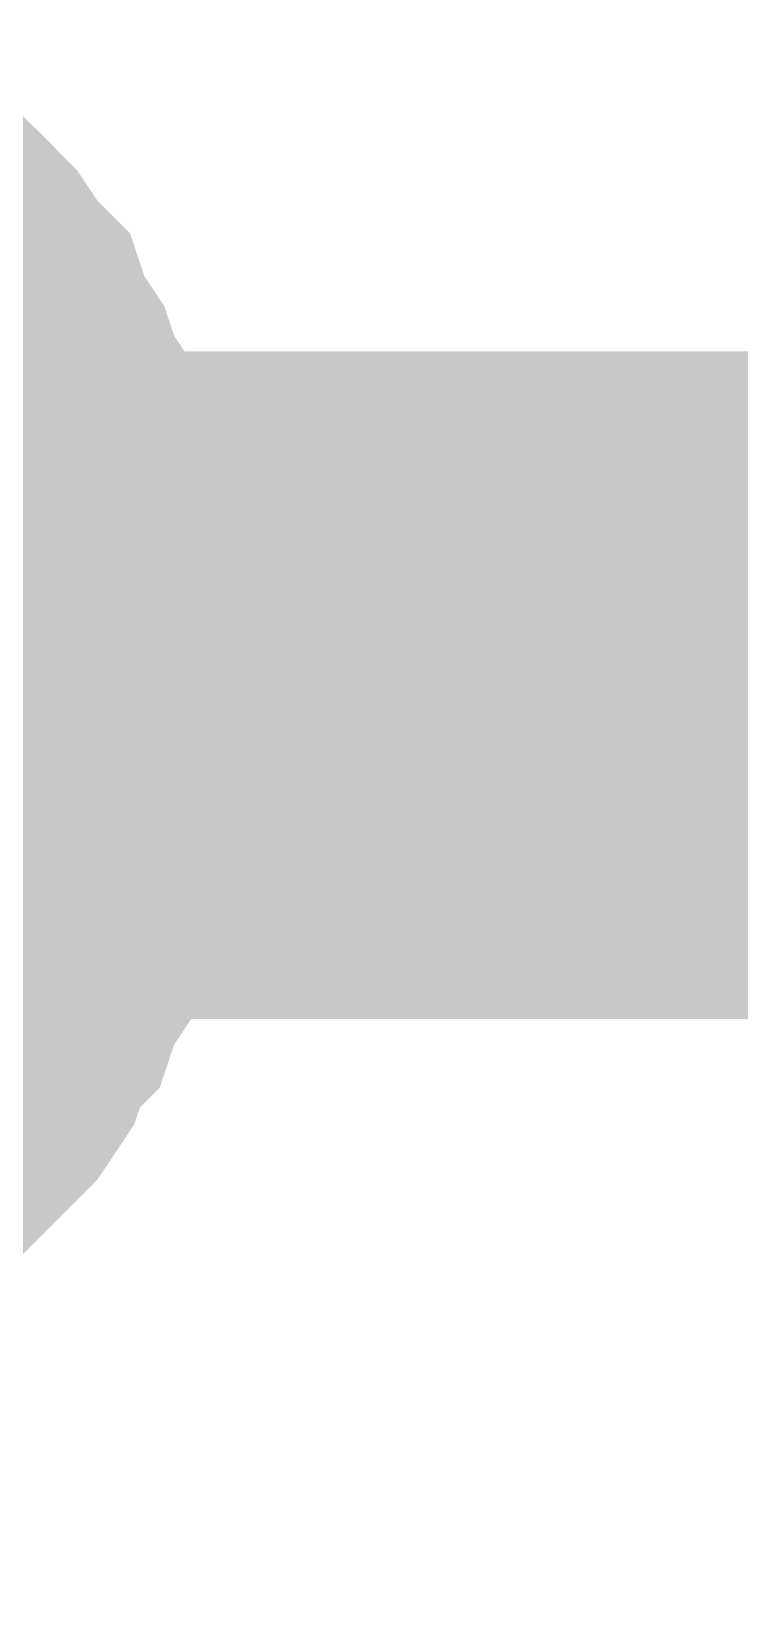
# Model space of a CAD drawing. Header units: inches. Extents: x 0 to 841, y 0 to 594.
# Drawn here: x 98.184 to 98.979, y 363.956 to 365.729 of the extents above; entities that cross this region are included whole.
import ezdxf

# ---------------------------------------------------------------- set-up
doc = ezdxf.new("R2010")
doc.units = ezdxf.units.IN
doc.layers.add('Sheet', color=255, linetype='Continuous')

msp = doc.modelspace()

# ---------------------------------------------------------------- linework, layer by layer
at = {"layer": 'Sheet'}
for points in [[(98.0059, 365.5791, 0.2997, 0.2997, 0), (98.0396, 365.5566, 0.2997, 0.2997, 0), (98.062, 365.5341, 0.2997, 0.2997, 0), (98.0845, 365.5117, 0.2997, 0.2997, 0), (98.1182, 365.478, 0.2997, 0.2997, 0), (98.1406, 365.4443, 0.2997, 0.2997, 0), (98.1631, 365.4218, 0.2997, 0.2997, 0), (98.1743, 365.3882, 0.2997, 0.2997, 0), (98.1968, 365.3545, 0.2997, 0.2997, 0), (98.208, 365.3208, 0.2997, 0.2997, 0), (98.2305, 365.2871, 0.2997, 0.2997, 0), (98.2417, 365.2534, 0.2997, 0.2997, 0), (98.2529, 365.2197, 0.2997, 0.2997, 0), (98.2641, 365.186, 0.2997, 0.2997, 0), (98.2754, 365.1523, 0.2997, 0.2997, 0), (98.2754, 365.1074, 0.2997, 0.2997, 0), (98.2866, 365.0737, 0.2997, 0.2997, 0), (98.2866, 365.0288, 0.2997, 0.2997, 0), (98.2866, 364.9951, 0.2997, 0.2997, 0)], [(98.0059, 365.5791, 0.2997, 0.2997, 0), (98.0396, 365.5566, 0.2997, 0.2997, 0), (98.062, 365.5341, 0.2997, 0.2997, 0), (98.0845, 365.5117, 0.2997, 0.2997, 0), (98.1182, 365.478, 0.2997, 0.2997, 0), (98.1406, 365.4443, 0.2997, 0.2997, 0), (98.1631, 365.4218, 0.2997, 0.2997, 0), (98.1743, 365.3882, 0.2997, 0.2997, 0), (98.1968, 365.3545, 0.2997, 0.2997, 0), (98.208, 365.3208, 0.2997, 0.2997, 0), (98.2305, 365.2871, 0.2997, 0.2997, 0), (98.2417, 365.2534, 0.2997, 0.2997, 0), (98.2529, 365.2197, 0.2997, 0.2997, 0), (98.2641, 365.186, 0.2997, 0.2997, 0), (98.2754, 365.1523, 0.2997, 0.2997, 0), (98.2754, 365.1074, 0.2997, 0.2997, 0), (98.2866, 365.0737, 0.2997, 0.2997, 0), (98.2866, 365.0288, 0.2997, 0.2997, 0), (98.2866, 364.9951, 0.2997, 0.2997, 0)], [(98.0059, 365.5791, 0.2997, 0.2997, 0), (98.0396, 365.5566, 0.2997, 0.2997, 0), (98.062, 365.5341, 0.2997, 0.2997, 0), (98.0845, 365.5117, 0.2997, 0.2997, 0), (98.1182, 365.478, 0.2997, 0.2997, 0), (98.1406, 365.4443, 0.2997, 0.2997, 0), (98.1631, 365.4218, 0.2997, 0.2997, 0), (98.1743, 365.3882, 0.2997, 0.2997, 0), (98.1968, 365.3545, 0.2997, 0.2997, 0), (98.208, 365.3208, 0.2997, 0.2997, 0), (98.2305, 365.2871, 0.2997, 0.2997, 0), (98.2417, 365.2534, 0.2997, 0.2997, 0), (98.2529, 365.2197, 0.2997, 0.2997, 0), (98.2641, 365.186, 0.2997, 0.2997, 0), (98.2754, 365.1523, 0.2997, 0.2997, 0), (98.2754, 365.1074, 0.2997, 0.2997, 0), (98.2866, 365.0737, 0.2997, 0.2997, 0), (98.2866, 365.0288, 0.2997, 0.2997, 0), (98.2866, 364.9951, 0.2997, 0.2997, 0)], [(98.0059, 365.5791, 0.2997, 0.2997, 0), (98.0396, 365.5566, 0.2997, 0.2997, 0), (98.062, 365.5341, 0.2997, 0.2997, 0), (98.0845, 365.5117, 0.2997, 0.2997, 0), (98.1182, 365.478, 0.2997, 0.2997, 0), (98.1406, 365.4443, 0.2997, 0.2997, 0), (98.1631, 365.4218, 0.2997, 0.2997, 0), (98.1743, 365.3882, 0.2997, 0.2997, 0), (98.1968, 365.3545, 0.2997, 0.2997, 0), (98.208, 365.3208, 0.2997, 0.2997, 0), (98.2305, 365.2871, 0.2997, 0.2997, 0), (98.2417, 365.2534, 0.2997, 0.2997, 0), (98.2529, 365.2197, 0.2997, 0.2997, 0), (98.2641, 365.186, 0.2997, 0.2997, 0), (98.2754, 365.1523, 0.2997, 0.2997, 0), (98.2754, 365.1074, 0.2997, 0.2997, 0), (98.2866, 365.0737, 0.2997, 0.2997, 0), (98.2866, 365.0288, 0.2997, 0.2997, 0), (98.2866, 364.9951, 0.2997, 0.2997, 0)], [(98.0059, 365.5791, 0.2997, 0.2997, 0), (98.0396, 365.5566, 0.2997, 0.2997, 0), (98.062, 365.5341, 0.2997, 0.2997, 0), (98.0845, 365.5117, 0.2997, 0.2997, 0), (98.1182, 365.478, 0.2997, 0.2997, 0), (98.1406, 365.4443, 0.2997, 0.2997, 0), (98.1631, 365.4218, 0.2997, 0.2997, 0), (98.1743, 365.3882, 0.2997, 0.2997, 0), (98.1968, 365.3545, 0.2997, 0.2997, 0), (98.208, 365.3208, 0.2997, 0.2997, 0), (98.2305, 365.2871, 0.2997, 0.2997, 0), (98.2417, 365.2534, 0.2997, 0.2997, 0), (98.2529, 365.2197, 0.2997, 0.2997, 0), (98.2641, 365.186, 0.2997, 0.2997, 0), (98.2754, 365.1523, 0.2997, 0.2997, 0), (98.2754, 365.1074, 0.2997, 0.2997, 0), (98.2866, 365.0737, 0.2997, 0.2997, 0), (98.2866, 365.0288, 0.2997, 0.2997, 0), (98.2866, 364.9951, 0.2997, 0.2997, 0)], [(98.1182, 365.478, 0.0991, 0.0991, 0), (98.1406, 365.4443, 0.0991, 0.0991, 0), (98.1631, 365.4218, 0.0991, 0.0991, 0), (98.1743, 365.3882, 0.0991, 0.0991, 0), (98.1968, 365.3545, 0.0991, 0.0991, 0), (98.208, 365.3208, 0.0991, 0.0991, 0), (98.2305, 365.2871, 0.0991, 0.0991, 0), (98.2417, 365.2534, 0.0991, 0.0991, 0), (98.2529, 365.2197, 0.0991, 0.0991, 0), (98.2641, 365.186, 0.0991, 0.0991, 0), (98.2754, 365.1523, 0.0991, 0.0991, 0), (98.2754, 365.1074, 0.0991, 0.0991, 0), (98.2866, 365.0737, 0.0991, 0.0991, 0), (98.2866, 365.0288, 0.0991, 0.0991, 0), (98.2866, 364.9951, 0.0991, 0.0991, 0)], [(98.1182, 365.478, 0.0991, 0.0991, 0), (98.1406, 365.4443, 0.0991, 0.0991, 0), (98.1631, 365.4218, 0.0991, 0.0991, 0), (98.1743, 365.3882, 0.0991, 0.0991, 0), (98.1968, 365.3545, 0.0991, 0.0991, 0), (98.208, 365.3208, 0.0991, 0.0991, 0), (98.2305, 365.2871, 0.0991, 0.0991, 0), (98.2417, 365.2534, 0.0991, 0.0991, 0), (98.2529, 365.2197, 0.0991, 0.0991, 0), (98.2641, 365.186, 0.0991, 0.0991, 0), (98.2754, 365.1523, 0.0991, 0.0991, 0), (98.2754, 365.1074, 0.0991, 0.0991, 0), (98.2866, 365.0737, 0.0991, 0.0991, 0), (98.2866, 365.0288, 0.0991, 0.0991, 0), (98.2866, 364.9951, 0.0991, 0.0991, 0)], [(98.1182, 365.478, 0.0991, 0.0991, 0), (98.1406, 365.4443, 0.0991, 0.0991, 0), (98.1631, 365.4218, 0.0991, 0.0991, 0), (98.1743, 365.3882, 0.0991, 0.0991, 0), (98.1968, 365.3545, 0.0991, 0.0991, 0), (98.208, 365.3208, 0.0991, 0.0991, 0), (98.2305, 365.2871, 0.0991, 0.0991, 0), (98.2417, 365.2534, 0.0991, 0.0991, 0), (98.2529, 365.2197, 0.0991, 0.0991, 0), (98.2641, 365.186, 0.0991, 0.0991, 0), (98.2754, 365.1523, 0.0991, 0.0991, 0), (98.2754, 365.1074, 0.0991, 0.0991, 0), (98.2866, 365.0737, 0.0991, 0.0991, 0), (98.2866, 365.0288, 0.0991, 0.0991, 0), (98.2866, 364.9951, 0.0991, 0.0991, 0)], [(98.1182, 365.478, 0.0991, 0.0991, 0), (98.1406, 365.4443, 0.0991, 0.0991, 0), (98.1631, 365.4218, 0.0991, 0.0991, 0), (98.1743, 365.3882, 0.0991, 0.0991, 0), (98.1968, 365.3545, 0.0991, 0.0991, 0), (98.208, 365.3208, 0.0991, 0.0991, 0), (98.2305, 365.2871, 0.0991, 0.0991, 0), (98.2417, 365.2534, 0.0991, 0.0991, 0), (98.2529, 365.2197, 0.0991, 0.0991, 0), (98.2641, 365.186, 0.0991, 0.0991, 0), (98.2754, 365.1523, 0.0991, 0.0991, 0), (98.2754, 365.1074, 0.0991, 0.0991, 0), (98.2866, 365.0737, 0.0991, 0.0991, 0), (98.2866, 365.0288, 0.0991, 0.0991, 0), (98.2866, 364.9951, 0.0991, 0.0991, 0)], [(98.1182, 365.478, 0.0991, 0.0991, 0), (98.1406, 365.4443, 0.0991, 0.0991, 0), (98.1631, 365.4218, 0.0991, 0.0991, 0), (98.1743, 365.3882, 0.0991, 0.0991, 0), (98.1968, 365.3545, 0.0991, 0.0991, 0), (98.208, 365.3208, 0.0991, 0.0991, 0), (98.2305, 365.2871, 0.0991, 0.0991, 0), (98.2417, 365.2534, 0.0991, 0.0991, 0), (98.2529, 365.2197, 0.0991, 0.0991, 0), (98.2641, 365.186, 0.0991, 0.0991, 0), (98.2754, 365.1523, 0.0991, 0.0991, 0), (98.2754, 365.1074, 0.0991, 0.0991, 0), (98.2866, 365.0737, 0.0991, 0.0991, 0), (98.2866, 365.0288, 0.0991, 0.0991, 0), (98.2866, 364.9951, 0.0991, 0.0991, 0)], [(97.523, 364.9951, 0.7493, 0.7493, 0), (112.5248, 364.9951, 0.7493, 0.7493, 0), (112.5248, 362.4909, 0.7493, 0.7493, 0)], [(98.2866, 364.9951, 0.2997, 0.2997, 0), (98.2866, 364.9502, 0.2997, 0.2997, 0), (98.2866, 364.9165, 0.2997, 0.2997, 0), (98.2754, 364.8828, 0.2997, 0.2997, 0), (98.2754, 364.8379, 0.2997, 0.2997, 0), (98.2641, 364.8042, 0.2997, 0.2997, 0), (98.2529, 364.7705, 0.2997, 0.2997, 0), (98.2417, 364.7256, 0.2997, 0.2997, 0), (98.2305, 364.6919, 0.2997, 0.2997, 0), (98.208, 364.6582, 0.2997, 0.2997, 0), (98.1968, 364.6245, 0.2997, 0.2997, 0), (98.1743, 364.6021, 0.2997, 0.2997, 0), (98.1631, 364.5684, 0.2997, 0.2997, 0), (98.1406, 364.5347, 0.2997, 0.2997, 0), (98.1182, 364.5123, 0.2997, 0.2997, 0), (98.0845, 364.4786, 0.2997, 0.2997, 0), (98.062, 364.4561, 0.2997, 0.2997, 0), (98.0396, 364.4336, 0.2997, 0.2997, 0), (98.0059, 364.4, 0.2997, 0.2997, 0)], [(98.2866, 364.9951, 0.2997, 0.2997, 0), (98.2866, 364.9502, 0.2997, 0.2997, 0), (98.2866, 364.9165, 0.2997, 0.2997, 0), (98.2754, 364.8828, 0.2997, 0.2997, 0), (98.2754, 364.8379, 0.2997, 0.2997, 0), (98.2641, 364.8042, 0.2997, 0.2997, 0), (98.2529, 364.7705, 0.2997, 0.2997, 0), (98.2417, 364.7256, 0.2997, 0.2997, 0), (98.2305, 364.6919, 0.2997, 0.2997, 0), (98.208, 364.6582, 0.2997, 0.2997, 0), (98.1968, 364.6245, 0.2997, 0.2997, 0), (98.1743, 364.6021, 0.2997, 0.2997, 0), (98.1631, 364.5684, 0.2997, 0.2997, 0), (98.1406, 364.5347, 0.2997, 0.2997, 0), (98.1182, 364.5123, 0.2997, 0.2997, 0), (98.0845, 364.4786, 0.2997, 0.2997, 0), (98.062, 364.4561, 0.2997, 0.2997, 0), (98.0396, 364.4336, 0.2997, 0.2997, 0), (98.0059, 364.4, 0.2997, 0.2997, 0)], [(98.2866, 364.9951, 0.2997, 0.2997, 0), (98.2866, 364.9502, 0.2997, 0.2997, 0), (98.2866, 364.9165, 0.2997, 0.2997, 0), (98.2754, 364.8828, 0.2997, 0.2997, 0), (98.2754, 364.8379, 0.2997, 0.2997, 0), (98.2641, 364.8042, 0.2997, 0.2997, 0), (98.2529, 364.7705, 0.2997, 0.2997, 0), (98.2417, 364.7256, 0.2997, 0.2997, 0), (98.2305, 364.6919, 0.2997, 0.2997, 0), (98.208, 364.6582, 0.2997, 0.2997, 0), (98.1968, 364.6245, 0.2997, 0.2997, 0), (98.1743, 364.6021, 0.2997, 0.2997, 0), (98.1631, 364.5684, 0.2997, 0.2997, 0), (98.1406, 364.5347, 0.2997, 0.2997, 0), (98.1182, 364.5123, 0.2997, 0.2997, 0), (98.0845, 364.4786, 0.2997, 0.2997, 0), (98.062, 364.4561, 0.2997, 0.2997, 0), (98.0396, 364.4336, 0.2997, 0.2997, 0), (98.0059, 364.4, 0.2997, 0.2997, 0)], [(98.2866, 364.9951, 0.2997, 0.2997, 0), (98.2866, 364.9502, 0.2997, 0.2997, 0), (98.2866, 364.9165, 0.2997, 0.2997, 0), (98.2754, 364.8828, 0.2997, 0.2997, 0), (98.2754, 364.8379, 0.2997, 0.2997, 0), (98.2641, 364.8042, 0.2997, 0.2997, 0), (98.2529, 364.7705, 0.2997, 0.2997, 0), (98.2417, 364.7256, 0.2997, 0.2997, 0), (98.2305, 364.6919, 0.2997, 0.2997, 0), (98.208, 364.6582, 0.2997, 0.2997, 0), (98.1968, 364.6245, 0.2997, 0.2997, 0), (98.1743, 364.6021, 0.2997, 0.2997, 0), (98.1631, 364.5684, 0.2997, 0.2997, 0), (98.1406, 364.5347, 0.2997, 0.2997, 0), (98.1182, 364.5123, 0.2997, 0.2997, 0), (98.0845, 364.4786, 0.2997, 0.2997, 0), (98.062, 364.4561, 0.2997, 0.2997, 0), (98.0396, 364.4336, 0.2997, 0.2997, 0), (98.0059, 364.4, 0.2997, 0.2997, 0)], [(98.2866, 364.9951, 0.2997, 0.2997, 0), (98.2866, 364.9502, 0.2997, 0.2997, 0), (98.2866, 364.9165, 0.2997, 0.2997, 0), (98.2754, 364.8828, 0.2997, 0.2997, 0), (98.2754, 364.8379, 0.2997, 0.2997, 0), (98.2641, 364.8042, 0.2997, 0.2997, 0), (98.2529, 364.7705, 0.2997, 0.2997, 0), (98.2417, 364.7256, 0.2997, 0.2997, 0), (98.2305, 364.6919, 0.2997, 0.2997, 0), (98.208, 364.6582, 0.2997, 0.2997, 0), (98.1968, 364.6245, 0.2997, 0.2997, 0), (98.1743, 364.6021, 0.2997, 0.2997, 0), (98.1631, 364.5684, 0.2997, 0.2997, 0), (98.1406, 364.5347, 0.2997, 0.2997, 0), (98.1182, 364.5123, 0.2997, 0.2997, 0), (98.0845, 364.4786, 0.2997, 0.2997, 0), (98.062, 364.4561, 0.2997, 0.2997, 0), (98.0396, 364.4336, 0.2997, 0.2997, 0), (98.0059, 364.4, 0.2997, 0.2997, 0)], [(98.2866, 364.9951, 0.2997, 0.2997, 0), (98.2866, 364.9951, 0.2997, 0.2997, 0), (98.2866, 364.9951, 0.2997, 0.2997, 0), (98.2866, 364.9951, 0.2997, 0.2997, 0), (98.2866, 364.9951, 0.2997, 0.2997, 0), (98.2866, 364.9951, 0.2997, 0.2997, 0), (98.2866, 364.9951, 0.2997, 0.2997, 0), (98.2866, 364.9951, 0.2997, 0.2997, 0), (98.2866, 364.9951, 0.2997, 0.2997, 0), (98.2866, 364.9951, 0.2997, 0.2997, 0), (98.2866, 364.9951, 0.2997, 0.2997, 0), (98.2866, 364.9951, 0.2997, 0.2997, 0), (98.2866, 364.9951, 0.2997, 0.2997, 0), (98.2866, 364.9951, 0.2997, 0.2997, 0), (98.2866, 364.9951, 0.2997, 0.2997, 0), (98.2866, 364.9951, 0.2997, 0.2997, 0), (98.2866, 364.9951, 0.2997, 0.2997, 0), (98.2866, 364.9951, 0.2997, 0.2997, 0), (98.2866, 364.9951, 0.2997, 0.2997, 0), (98.2866, 364.9951, 0.2997, 0.2997, 0), (98.2866, 364.9951, 0.2997, 0.2997, 0), (98.2866, 364.9951, 0.2997, 0.2997, 0), (98.2866, 364.9951, 0.2997, 0.2997, 0), (98.2866, 364.9951, 0.2997, 0.2997, 0), (98.2866, 364.9951, 0.2997, 0.2997, 0), (98.2866, 364.9951, 0.2997, 0.2997, 0), (98.2866, 364.9951, 0.2997, 0.2997, 0), (98.2866, 364.9951, 0.2997, 0.2997, 0), (98.2866, 364.9951, 0.2997, 0.2997, 0), (98.2866, 364.9951, 0.2997, 0.2997, 0), (98.2866, 364.9951, 0.2997, 0.2997, 0), (98.2866, 364.9951, 0.2997, 0.2997, 0), (98.2866, 364.9951, 0.2997, 0.2997, 0)], [(98.2866, 364.9951, 0.2997, 0.2997, 0), (98.2866, 364.9951, 0.2997, 0.2997, 0)], [(98.2866, 364.9951, 0.2997, 0.2997, 0), (98.2866, 364.9951, 0.2997, 0.2997, 0), (98.2866, 364.9951, 0.2997, 0.2997, 0), (98.2866, 364.9951, 0.2997, 0.2997, 0), (98.2866, 364.9951, 0.2997, 0.2997, 0), (98.2866, 364.9951, 0.2997, 0.2997, 0), (98.2866, 364.9951, 0.2997, 0.2997, 0), (98.2866, 364.9951, 0.2997, 0.2997, 0), (98.2866, 364.9951, 0.2997, 0.2997, 0), (98.2866, 364.9951, 0.2997, 0.2997, 0), (98.2866, 364.9951, 0.2997, 0.2997, 0), (98.2866, 364.9951, 0.2997, 0.2997, 0), (98.2866, 364.9951, 0.2997, 0.2997, 0), (98.2866, 364.9951, 0.2997, 0.2997, 0), (98.2866, 364.9951, 0.2997, 0.2997, 0), (98.2866, 364.9951, 0.2997, 0.2997, 0), (98.2866, 364.9951, 0.2997, 0.2997, 0), (98.2866, 364.9951, 0.2997, 0.2997, 0), (98.2866, 364.9951, 0.2997, 0.2997, 0), (98.2866, 364.9951, 0.2997, 0.2997, 0), (98.2866, 364.9951, 0.2997, 0.2997, 0), (98.2866, 364.9951, 0.2997, 0.2997, 0), (98.2866, 364.9951, 0.2997, 0.2997, 0), (98.2866, 364.9951, 0.2997, 0.2997, 0), (98.2866, 364.9951, 0.2997, 0.2997, 0), (98.2866, 364.9951, 0.2997, 0.2997, 0), (98.2866, 364.9951, 0.2997, 0.2997, 0), (98.2866, 364.9951, 0.2997, 0.2997, 0), (98.2866, 364.9951, 0.2997, 0.2997, 0), (98.2866, 364.9951, 0.2997, 0.2997, 0), (98.2866, 364.9951, 0.2997, 0.2997, 0), (98.2866, 364.9951, 0.2997, 0.2997, 0), (98.2866, 364.9951, 0.2997, 0.2997, 0)], [(98.2866, 364.9951, 0.2997, 0.2997, 0), (98.2866, 364.9951, 0.2997, 0.2997, 0)], [(98.2866, 364.9951, 0.2997, 0.2997, 0), (98.2866, 364.9951, 0.2997, 0.2997, 0), (98.2866, 364.9951, 0.2997, 0.2997, 0), (98.2866, 364.9951, 0.2997, 0.2997, 0), (98.2866, 364.9951, 0.2997, 0.2997, 0), (98.2866, 364.9951, 0.2997, 0.2997, 0), (98.2866, 364.9951, 0.2997, 0.2997, 0), (98.2866, 364.9951, 0.2997, 0.2997, 0), (98.2866, 364.9951, 0.2997, 0.2997, 0), (98.2866, 364.9951, 0.2997, 0.2997, 0), (98.2866, 364.9951, 0.2997, 0.2997, 0), (98.2866, 364.9951, 0.2997, 0.2997, 0), (98.2866, 364.9951, 0.2997, 0.2997, 0), (98.2866, 364.9951, 0.2997, 0.2997, 0), (98.2866, 364.9951, 0.2997, 0.2997, 0), (98.2866, 364.9951, 0.2997, 0.2997, 0), (98.2866, 364.9951, 0.2997, 0.2997, 0), (98.2866, 364.9951, 0.2997, 0.2997, 0), (98.2866, 364.9951, 0.2997, 0.2997, 0), (98.2866, 364.9951, 0.2997, 0.2997, 0), (98.2866, 364.9951, 0.2997, 0.2997, 0), (98.2866, 364.9951, 0.2997, 0.2997, 0), (98.2866, 364.9951, 0.2997, 0.2997, 0), (98.2866, 364.9951, 0.2997, 0.2997, 0), (98.2866, 364.9951, 0.2997, 0.2997, 0), (98.2866, 364.9951, 0.2997, 0.2997, 0), (98.2866, 364.9951, 0.2997, 0.2997, 0), (98.2866, 364.9951, 0.2997, 0.2997, 0), (98.2866, 364.9951, 0.2997, 0.2997, 0), (98.2866, 364.9951, 0.2997, 0.2997, 0), (98.2866, 364.9951, 0.2997, 0.2997, 0), (98.2866, 364.9951, 0.2997, 0.2997, 0), (98.2866, 364.9951, 0.2997, 0.2997, 0)], [(98.2866, 364.9951, 0.2997, 0.2997, 0), (98.2866, 364.9951, 0.2997, 0.2997, 0)], [(98.2866, 364.9951, 0.2997, 0.2997, 0), (98.2866, 364.9951, 0.2997, 0.2997, 0), (98.2866, 364.9951, 0.2997, 0.2997, 0), (98.2866, 364.9951, 0.2997, 0.2997, 0), (98.2866, 364.9951, 0.2997, 0.2997, 0), (98.2866, 364.9951, 0.2997, 0.2997, 0), (98.2866, 364.9951, 0.2997, 0.2997, 0), (98.2866, 364.9951, 0.2997, 0.2997, 0), (98.2866, 364.9951, 0.2997, 0.2997, 0), (98.2866, 364.9951, 0.2997, 0.2997, 0), (98.2866, 364.9951, 0.2997, 0.2997, 0), (98.2866, 364.9951, 0.2997, 0.2997, 0), (98.2866, 364.9951, 0.2997, 0.2997, 0), (98.2866, 364.9951, 0.2997, 0.2997, 0), (98.2866, 364.9951, 0.2997, 0.2997, 0), (98.2866, 364.9951, 0.2997, 0.2997, 0), (98.2866, 364.9951, 0.2997, 0.2997, 0), (98.2866, 364.9951, 0.2997, 0.2997, 0), (98.2866, 364.9951, 0.2997, 0.2997, 0), (98.2866, 364.9951, 0.2997, 0.2997, 0), (98.2866, 364.9951, 0.2997, 0.2997, 0), (98.2866, 364.9951, 0.2997, 0.2997, 0), (98.2866, 364.9951, 0.2997, 0.2997, 0), (98.2866, 364.9951, 0.2997, 0.2997, 0), (98.2866, 364.9951, 0.2997, 0.2997, 0), (98.2866, 364.9951, 0.2997, 0.2997, 0), (98.2866, 364.9951, 0.2997, 0.2997, 0), (98.2866, 364.9951, 0.2997, 0.2997, 0), (98.2866, 364.9951, 0.2997, 0.2997, 0), (98.2866, 364.9951, 0.2997, 0.2997, 0), (98.2866, 364.9951, 0.2997, 0.2997, 0), (98.2866, 364.9951, 0.2997, 0.2997, 0), (98.2866, 364.9951, 0.2997, 0.2997, 0)], [(98.2866, 364.9951, 0.2997, 0.2997, 0), (98.2866, 364.9951, 0.2997, 0.2997, 0)], [(98.2866, 364.9951, 0.2997, 0.2997, 0), (98.2866, 364.9951, 0.2997, 0.2997, 0), (98.2866, 364.9951, 0.2997, 0.2997, 0), (98.2866, 364.9951, 0.2997, 0.2997, 0), (98.2866, 364.9951, 0.2997, 0.2997, 0), (98.2866, 364.9951, 0.2997, 0.2997, 0), (98.2866, 364.9951, 0.2997, 0.2997, 0), (98.2866, 364.9951, 0.2997, 0.2997, 0), (98.2866, 364.9951, 0.2997, 0.2997, 0), (98.2866, 364.9951, 0.2997, 0.2997, 0), (98.2866, 364.9951, 0.2997, 0.2997, 0), (98.2866, 364.9951, 0.2997, 0.2997, 0), (98.2866, 364.9951, 0.2997, 0.2997, 0), (98.2866, 364.9951, 0.2997, 0.2997, 0), (98.2866, 364.9951, 0.2997, 0.2997, 0), (98.2866, 364.9951, 0.2997, 0.2997, 0), (98.2866, 364.9951, 0.2997, 0.2997, 0), (98.2866, 364.9951, 0.2997, 0.2997, 0), (98.2866, 364.9951, 0.2997, 0.2997, 0), (98.2866, 364.9951, 0.2997, 0.2997, 0), (98.2866, 364.9951, 0.2997, 0.2997, 0), (98.2866, 364.9951, 0.2997, 0.2997, 0), (98.2866, 364.9951, 0.2997, 0.2997, 0), (98.2866, 364.9951, 0.2997, 0.2997, 0), (98.2866, 364.9951, 0.2997, 0.2997, 0), (98.2866, 364.9951, 0.2997, 0.2997, 0), (98.2866, 364.9951, 0.2997, 0.2997, 0), (98.2866, 364.9951, 0.2997, 0.2997, 0), (98.2866, 364.9951, 0.2997, 0.2997, 0), (98.2866, 364.9951, 0.2997, 0.2997, 0), (98.2866, 364.9951, 0.2997, 0.2997, 0), (98.2866, 364.9951, 0.2997, 0.2997, 0), (98.2866, 364.9951, 0.2997, 0.2997, 0)], [(98.2866, 364.9951, 0.2997, 0.2997, 0), (98.2866, 364.9951, 0.2997, 0.2997, 0)], [(98.2866, 364.9951, 0.0991, 0.0991, 0), (98.2866, 364.9502, 0.0991, 0.0991, 0), (98.2866, 364.9165, 0.0991, 0.0991, 0), (98.2754, 364.8828, 0.0991, 0.0991, 0), (98.2754, 364.8379, 0.0991, 0.0991, 0), (98.2641, 364.8042, 0.0991, 0.0991, 0), (98.2529, 364.7705, 0.0991, 0.0991, 0), (98.2417, 364.7256, 0.0991, 0.0991, 0), (98.2305, 364.6919, 0.0991, 0.0991, 0), (98.208, 364.6582, 0.0991, 0.0991, 0), (98.1968, 364.6245, 0.0991, 0.0991, 0), (98.1743, 364.6021, 0.0991, 0.0991, 0), (98.1631, 364.5684, 0.0991, 0.0991, 0), (98.1406, 364.5347, 0.0991, 0.0991, 0), (98.1182, 364.5123, 0.0991, 0.0991, 0)], [(98.2866, 364.9951, 0.0991, 0.0991, 0), (98.2866, 364.9502, 0.0991, 0.0991, 0), (98.2866, 364.9165, 0.0991, 0.0991, 0), (98.2754, 364.8828, 0.0991, 0.0991, 0), (98.2754, 364.8379, 0.0991, 0.0991, 0), (98.2641, 364.8042, 0.0991, 0.0991, 0), (98.2529, 364.7705, 0.0991, 0.0991, 0), (98.2417, 364.7256, 0.0991, 0.0991, 0), (98.2305, 364.6919, 0.0991, 0.0991, 0), (98.208, 364.6582, 0.0991, 0.0991, 0), (98.1968, 364.6245, 0.0991, 0.0991, 0), (98.1743, 364.6021, 0.0991, 0.0991, 0), (98.1631, 364.5684, 0.0991, 0.0991, 0), (98.1406, 364.5347, 0.0991, 0.0991, 0), (98.1182, 364.5123, 0.0991, 0.0991, 0)], [(98.2866, 364.9951, 0.0991, 0.0991, 0), (98.2866, 364.9502, 0.0991, 0.0991, 0), (98.2866, 364.9165, 0.0991, 0.0991, 0), (98.2754, 364.8828, 0.0991, 0.0991, 0), (98.2754, 364.8379, 0.0991, 0.0991, 0), (98.2641, 364.8042, 0.0991, 0.0991, 0), (98.2529, 364.7705, 0.0991, 0.0991, 0), (98.2417, 364.7256, 0.0991, 0.0991, 0), (98.2305, 364.6919, 0.0991, 0.0991, 0), (98.208, 364.6582, 0.0991, 0.0991, 0), (98.1968, 364.6245, 0.0991, 0.0991, 0), (98.1743, 364.6021, 0.0991, 0.0991, 0), (98.1631, 364.5684, 0.0991, 0.0991, 0), (98.1406, 364.5347, 0.0991, 0.0991, 0), (98.1182, 364.5123, 0.0991, 0.0991, 0)], [(98.2866, 364.9951, 0.0991, 0.0991, 0), (98.2866, 364.9502, 0.0991, 0.0991, 0), (98.2866, 364.9165, 0.0991, 0.0991, 0), (98.2754, 364.8828, 0.0991, 0.0991, 0), (98.2754, 364.8379, 0.0991, 0.0991, 0), (98.2641, 364.8042, 0.0991, 0.0991, 0), (98.2529, 364.7705, 0.0991, 0.0991, 0), (98.2417, 364.7256, 0.0991, 0.0991, 0), (98.2305, 364.6919, 0.0991, 0.0991, 0), (98.208, 364.6582, 0.0991, 0.0991, 0), (98.1968, 364.6245, 0.0991, 0.0991, 0), (98.1743, 364.6021, 0.0991, 0.0991, 0), (98.1631, 364.5684, 0.0991, 0.0991, 0), (98.1406, 364.5347, 0.0991, 0.0991, 0), (98.1182, 364.5123, 0.0991, 0.0991, 0)], [(98.2866, 364.9951, 0.0991, 0.0991, 0), (98.2866, 364.9502, 0.0991, 0.0991, 0), (98.2866, 364.9165, 0.0991, 0.0991, 0), (98.2754, 364.8828, 0.0991, 0.0991, 0), (98.2754, 364.8379, 0.0991, 0.0991, 0), (98.2641, 364.8042, 0.0991, 0.0991, 0), (98.2529, 364.7705, 0.0991, 0.0991, 0), (98.2417, 364.7256, 0.0991, 0.0991, 0), (98.2305, 364.6919, 0.0991, 0.0991, 0), (98.208, 364.6582, 0.0991, 0.0991, 0), (98.1968, 364.6245, 0.0991, 0.0991, 0), (98.1743, 364.6021, 0.0991, 0.0991, 0), (98.1631, 364.5684, 0.0991, 0.0991, 0), (98.1406, 364.5347, 0.0991, 0.0991, 0), (98.1182, 364.5123, 0.0991, 0.0991, 0)], [(98.2866, 364.9951, 0.0991, 0.0991, 0), (98.2866, 364.9951, 0.0991, 0.0991, 0), (98.2866, 364.9951, 0.0991, 0.0991, 0), (98.2866, 364.9951, 0.0991, 0.0991, 0), (98.2866, 364.9951, 0.0991, 0.0991, 0), (98.2866, 364.9951, 0.0991, 0.0991, 0), (98.2866, 364.9951, 0.0991, 0.0991, 0), (98.2866, 364.9951, 0.0991, 0.0991, 0), (98.2866, 364.9951, 0.0991, 0.0991, 0), (98.2866, 364.9951, 0.0991, 0.0991, 0), (98.2866, 364.9951, 0.0991, 0.0991, 0), (98.2866, 364.9951, 0.0991, 0.0991, 0), (98.2866, 364.9951, 0.0991, 0.0991, 0), (98.2866, 364.9951, 0.0991, 0.0991, 0), (98.2866, 364.9951, 0.0991, 0.0991, 0), (98.2866, 364.9951, 0.0991, 0.0991, 0), (98.2866, 364.9951, 0.0991, 0.0991, 0), (98.2866, 364.9951, 0.0991, 0.0991, 0), (98.2866, 364.9951, 0.0991, 0.0991, 0), (98.2866, 364.9951, 0.0991, 0.0991, 0), (98.2866, 364.9951, 0.0991, 0.0991, 0), (98.2866, 364.9951, 0.0991, 0.0991, 0), (98.2866, 364.9951, 0.0991, 0.0991, 0), (98.2866, 364.9951, 0.0991, 0.0991, 0), (98.2866, 364.9951, 0.0991, 0.0991, 0), (98.2866, 364.9951, 0.0991, 0.0991, 0), (98.2866, 364.9951, 0.0991, 0.0991, 0), (98.2866, 364.9951, 0.0991, 0.0991, 0), (98.2866, 364.9951, 0.0991, 0.0991, 0), (98.2866, 364.9951, 0.0991, 0.0991, 0), (98.2866, 364.9951, 0.0991, 0.0991, 0), (98.2866, 364.9951, 0.0991, 0.0991, 0), (98.2866, 364.9951, 0.0991, 0.0991, 0)], [(98.2866, 364.9951, 0.0991, 0.0991, 0), (98.2866, 364.9951, 0.0991, 0.0991, 0)], [(98.2866, 364.9951, 0.0991, 0.0991, 0), (98.2866, 364.9951, 0.0991, 0.0991, 0), (98.2866, 364.9951, 0.0991, 0.0991, 0), (98.2866, 364.9951, 0.0991, 0.0991, 0), (98.2866, 364.9951, 0.0991, 0.0991, 0), (98.2866, 364.9951, 0.0991, 0.0991, 0), (98.2866, 364.9951, 0.0991, 0.0991, 0), (98.2866, 364.9951, 0.0991, 0.0991, 0), (98.2866, 364.9951, 0.0991, 0.0991, 0), (98.2866, 364.9951, 0.0991, 0.0991, 0), (98.2866, 364.9951, 0.0991, 0.0991, 0), (98.2866, 364.9951, 0.0991, 0.0991, 0), (98.2866, 364.9951, 0.0991, 0.0991, 0), (98.2866, 364.9951, 0.0991, 0.0991, 0), (98.2866, 364.9951, 0.0991, 0.0991, 0), (98.2866, 364.9951, 0.0991, 0.0991, 0), (98.2866, 364.9951, 0.0991, 0.0991, 0), (98.2866, 364.9951, 0.0991, 0.0991, 0), (98.2866, 364.9951, 0.0991, 0.0991, 0), (98.2866, 364.9951, 0.0991, 0.0991, 0), (98.2866, 364.9951, 0.0991, 0.0991, 0), (98.2866, 364.9951, 0.0991, 0.0991, 0), (98.2866, 364.9951, 0.0991, 0.0991, 0), (98.2866, 364.9951, 0.0991, 0.0991, 0), (98.2866, 364.9951, 0.0991, 0.0991, 0), (98.2866, 364.9951, 0.0991, 0.0991, 0), (98.2866, 364.9951, 0.0991, 0.0991, 0), (98.2866, 364.9951, 0.0991, 0.0991, 0), (98.2866, 364.9951, 0.0991, 0.0991, 0), (98.2866, 364.9951, 0.0991, 0.0991, 0), (98.2866, 364.9951, 0.0991, 0.0991, 0), (98.2866, 364.9951, 0.0991, 0.0991, 0), (98.2866, 364.9951, 0.0991, 0.0991, 0)], [(98.2866, 364.9951, 0.0991, 0.0991, 0), (98.2866, 364.9951, 0.0991, 0.0991, 0)], [(98.2866, 364.9951, 0.0991, 0.0991, 0), (98.2866, 364.9951, 0.0991, 0.0991, 0), (98.2866, 364.9951, 0.0991, 0.0991, 0), (98.2866, 364.9951, 0.0991, 0.0991, 0), (98.2866, 364.9951, 0.0991, 0.0991, 0), (98.2866, 364.9951, 0.0991, 0.0991, 0), (98.2866, 364.9951, 0.0991, 0.0991, 0), (98.2866, 364.9951, 0.0991, 0.0991, 0), (98.2866, 364.9951, 0.0991, 0.0991, 0), (98.2866, 364.9951, 0.0991, 0.0991, 0), (98.2866, 364.9951, 0.0991, 0.0991, 0), (98.2866, 364.9951, 0.0991, 0.0991, 0), (98.2866, 364.9951, 0.0991, 0.0991, 0), (98.2866, 364.9951, 0.0991, 0.0991, 0), (98.2866, 364.9951, 0.0991, 0.0991, 0), (98.2866, 364.9951, 0.0991, 0.0991, 0), (98.2866, 364.9951, 0.0991, 0.0991, 0), (98.2866, 364.9951, 0.0991, 0.0991, 0), (98.2866, 364.9951, 0.0991, 0.0991, 0), (98.2866, 364.9951, 0.0991, 0.0991, 0), (98.2866, 364.9951, 0.0991, 0.0991, 0), (98.2866, 364.9951, 0.0991, 0.0991, 0), (98.2866, 364.9951, 0.0991, 0.0991, 0), (98.2866, 364.9951, 0.0991, 0.0991, 0), (98.2866, 364.9951, 0.0991, 0.0991, 0), (98.2866, 364.9951, 0.0991, 0.0991, 0), (98.2866, 364.9951, 0.0991, 0.0991, 0), (98.2866, 364.9951, 0.0991, 0.0991, 0), (98.2866, 364.9951, 0.0991, 0.0991, 0), (98.2866, 364.9951, 0.0991, 0.0991, 0), (98.2866, 364.9951, 0.0991, 0.0991, 0), (98.2866, 364.9951, 0.0991, 0.0991, 0), (98.2866, 364.9951, 0.0991, 0.0991, 0)], [(98.2866, 364.9951, 0.0991, 0.0991, 0), (98.2866, 364.9951, 0.0991, 0.0991, 0)], [(98.2866, 364.9951, 0.0991, 0.0991, 0), (98.2866, 364.9951, 0.0991, 0.0991, 0), (98.2866, 364.9951, 0.0991, 0.0991, 0), (98.2866, 364.9951, 0.0991, 0.0991, 0), (98.2866, 364.9951, 0.0991, 0.0991, 0), (98.2866, 364.9951, 0.0991, 0.0991, 0), (98.2866, 364.9951, 0.0991, 0.0991, 0), (98.2866, 364.9951, 0.0991, 0.0991, 0), (98.2866, 364.9951, 0.0991, 0.0991, 0), (98.2866, 364.9951, 0.0991, 0.0991, 0), (98.2866, 364.9951, 0.0991, 0.0991, 0), (98.2866, 364.9951, 0.0991, 0.0991, 0), (98.2866, 364.9951, 0.0991, 0.0991, 0), (98.2866, 364.9951, 0.0991, 0.0991, 0), (98.2866, 364.9951, 0.0991, 0.0991, 0), (98.2866, 364.9951, 0.0991, 0.0991, 0), (98.2866, 364.9951, 0.0991, 0.0991, 0), (98.2866, 364.9951, 0.0991, 0.0991, 0), (98.2866, 364.9951, 0.0991, 0.0991, 0), (98.2866, 364.9951, 0.0991, 0.0991, 0), (98.2866, 364.9951, 0.0991, 0.0991, 0), (98.2866, 364.9951, 0.0991, 0.0991, 0), (98.2866, 364.9951, 0.0991, 0.0991, 0), (98.2866, 364.9951, 0.0991, 0.0991, 0), (98.2866, 364.9951, 0.0991, 0.0991, 0), (98.2866, 364.9951, 0.0991, 0.0991, 0), (98.2866, 364.9951, 0.0991, 0.0991, 0), (98.2866, 364.9951, 0.0991, 0.0991, 0), (98.2866, 364.9951, 0.0991, 0.0991, 0), (98.2866, 364.9951, 0.0991, 0.0991, 0), (98.2866, 364.9951, 0.0991, 0.0991, 0), (98.2866, 364.9951, 0.0991, 0.0991, 0), (98.2866, 364.9951, 0.0991, 0.0991, 0)], [(98.2866, 364.9951, 0.0991, 0.0991, 0), (98.2866, 364.9951, 0.0991, 0.0991, 0)], [(98.2866, 364.9951, 0.0991, 0.0991, 0), (98.2866, 364.9951, 0.0991, 0.0991, 0), (98.2866, 364.9951, 0.0991, 0.0991, 0), (98.2866, 364.9951, 0.0991, 0.0991, 0), (98.2866, 364.9951, 0.0991, 0.0991, 0), (98.2866, 364.9951, 0.0991, 0.0991, 0), (98.2866, 364.9951, 0.0991, 0.0991, 0), (98.2866, 364.9951, 0.0991, 0.0991, 0), (98.2866, 364.9951, 0.0991, 0.0991, 0), (98.2866, 364.9951, 0.0991, 0.0991, 0), (98.2866, 364.9951, 0.0991, 0.0991, 0), (98.2866, 364.9951, 0.0991, 0.0991, 0), (98.2866, 364.9951, 0.0991, 0.0991, 0), (98.2866, 364.9951, 0.0991, 0.0991, 0), (98.2866, 364.9951, 0.0991, 0.0991, 0), (98.2866, 364.9951, 0.0991, 0.0991, 0), (98.2866, 364.9951, 0.0991, 0.0991, 0), (98.2866, 364.9951, 0.0991, 0.0991, 0), (98.2866, 364.9951, 0.0991, 0.0991, 0), (98.2866, 364.9951, 0.0991, 0.0991, 0), (98.2866, 364.9951, 0.0991, 0.0991, 0), (98.2866, 364.9951, 0.0991, 0.0991, 0), (98.2866, 364.9951, 0.0991, 0.0991, 0), (98.2866, 364.9951, 0.0991, 0.0991, 0), (98.2866, 364.9951, 0.0991, 0.0991, 0), (98.2866, 364.9951, 0.0991, 0.0991, 0), (98.2866, 364.9951, 0.0991, 0.0991, 0), (98.2866, 364.9951, 0.0991, 0.0991, 0), (98.2866, 364.9951, 0.0991, 0.0991, 0), (98.2866, 364.9951, 0.0991, 0.0991, 0), (98.2866, 364.9951, 0.0991, 0.0991, 0), (98.2866, 364.9951, 0.0991, 0.0991, 0), (98.2866, 364.9951, 0.0991, 0.0991, 0)], [(98.2866, 364.9951, 0.0991, 0.0991, 0), (98.2866, 364.9951, 0.0991, 0.0991, 0)]]:
    msp.add_lwpolyline(points, format="xyseb", dxfattribs=at)

doc.saveas('drawing.dxf')
